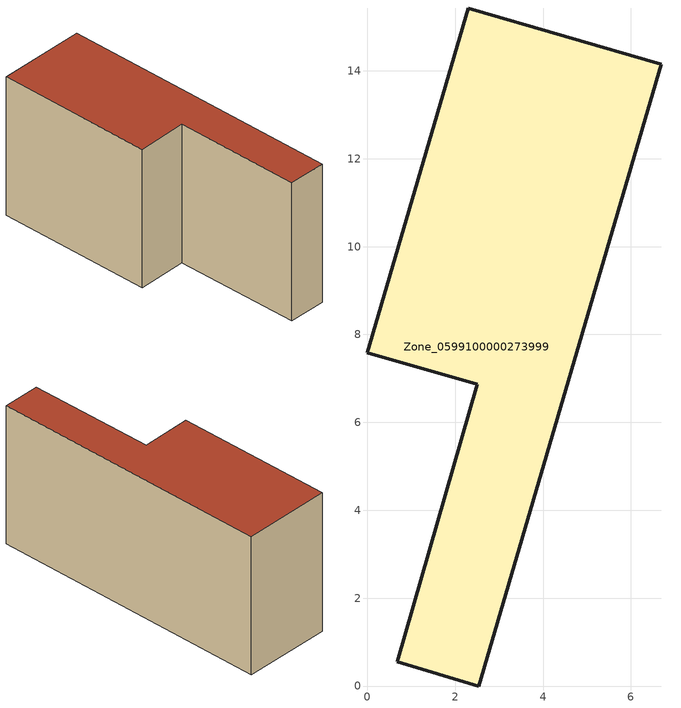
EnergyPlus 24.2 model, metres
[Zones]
Zone_0599100000273999
 floor ground (C_G): 2.5,6.87 0,7.58 2.3,15.43 6.69,14.15 2.54,0 0.68,0.55 z0
 wall outside (C_F): 6.69,14.15 2.3,15.43 0,7.58 2.5,6.87 0.68,0.55 2.54,0 6.69,14.15 z0:7.45
 roof outside (C_R): 2.54,0 6.69,14.15 2.3,15.43 0,7.58 2.5,6.87 0.68,0.55 z7.45
[BUILDING]
Pand.0599100000273999: North Axis=0; Terrain=City; Loads Convergence Tolerance Value=0.04; Temperature Convergence Tolerance Value=0.4; Solar Distribution=FullExterior; Maximum Number of Warmup Days=25; Minimum Number of Warmup Days=1
[Site:Location]
Rotterdam.The.Hague.AP_ZH_NLD Design_Conditions: Latitude=51.96; Longitude=4.45; Time Zone=1; Elevation=-4.5
[SITE:GROUNDTEMPERATURE:BUILDINGSURFACE]
18, 18, 18, 18, 18, 18, 18, 18, 18, 18, 18, 18
[MATERIAL] Thermal Absorptance=0.9; Solar Absorptance=0.7; Visible Absorptance=0.7
Name | Roughness | Thickness | Conductivity | Density | Specific Heat
G.TI.1946 | MediumSmooth | 0.15 | 1 | 540 | 1210
F.TI.1946 | Rough | 0.3 | 0.857143 | 1920 | 840
R.TI.1946 | MediumRough | 0.2 | 0.1 | 1500 | 1000
[CONSTRUCTION]
C_G: G.TI.1946
C_F: F.TI.1946
C_R: R.TI.1946
[ZONE]
Zone_0599100000273999: Type=1; Multiplier=1; Ceiling Height=Autocalculate; Volume=Autocalculate; Floor Area=autocalculate; Part of Total Floor Area=Yes
[ZONEINFILTRATION:DESIGNFLOWRATE]
Infil_Zone_0599100000273999: Zone or ZoneList or Space or SpaceList=Zone_0599100000273999; Schedule=AlwaysOn; Design Flow Rate Calculation Method=Flow/Area; Flow Rate per Floor Area=0.003; Constant Term Coefficient=1; Temperature Term Coefficient=0; Velocity Term Coefficient=0; Velocity Squared Term Coefficient=0
[HVACTEMPLATE:ZONE:IDEALLOADSAIRSYSTEM]
Zone_0599100000273999: Maximum Heating Supply Air Temperature=50; Minimum Cooling Supply Air Temperature=13; Maximum Heating Supply Air Humidity Ratio=0.0156; Minimum Cooling Supply Air Humidity Ratio=0.0077; Heating Limit=NoLimit; Cooling Limit=NoLimit; Dehumidification Control Type=ConstantSensibleHeatRatio; Cooling Sensible Heat Ratio=0.7; Dehumidification Setpoint=60; Humidification Control Type=None; Humidification Setpoint=30; Outdoor Air Method=None; Outdoor Air Flow Rate per Person=0.00944; Outdoor Air Flow Rate per Zone Floor Area=0; Outdoor Air Flow Rate per Zone=0; Demand Controlled Ventilation Type=None; Outdoor Air Economizer Type=NoEconomizer; Heat Recovery Type=None; Sensible Heat Recovery Effectiveness=0.7; Latent Heat Recovery Effectiveness=0.65
[ZONECONTROL:THERMOSTAT]
ThermostatControl_Zone_0599100000273999: Zone or ZoneList=Zone_0599100000273999; Control Type Schedule=DualSetpointControlType; Control 1=Thermostat_Zone_0599100000273999; Temperature Difference Between Cutout And Setpoint=0
[THERMOSTATSETPOINT:DUALSETPOINT]
Thermostat_Zone_0599100000273999: Heating Setpoint Temperature Schedule=HeatingSetpoint_Zone_0599100000273999; Cooling Setpoint Temperature Schedule=CoolingSetpoint_Zone_0599100000273999
[SCHEDULE:COMPACT]
HeatingSetpoint_Zone_0599100000273999: Through: 12/31, For: AllDays, Until: 24:00, 21
CoolingSetpoint_Zone_0599100000273999: Through: 12/31, For: AllDays, Until: 24:00, 24
DualSetpointControlType: Through: 12/31, For: AllDays, Until: 24:00, 4
AlwaysOn: Through: 12/31, For: AllDays, Until: 24:00, 1
